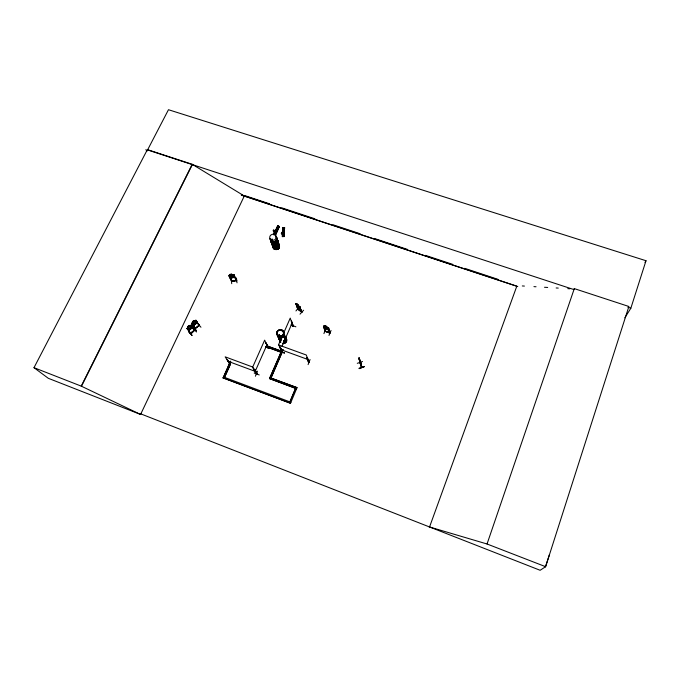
<?xml version="1.0" encoding="UTF-8"?>
<svg xmlns="http://www.w3.org/2000/svg" width="680" height="680" viewBox="0 0 680 680"><rect width="100%" height="100%" fill="white"/><g stroke="black" fill="none" stroke-linecap="round" stroke-linejoin="round"><path stroke-width="1.02" d="M259.233 374.944L254.201 373.091M281.546 330.607L281.648 330.37M278.927 335.189L279.047 335.716M279.582 335.036L279.574 335.852L278.945 335.597M274.286 235.237L273.955 234.838M277.168 229.118L276.777 229.738M272.119 239.148L272.289 239.776M301.793 312.052L297.849 308.941L296.08 303.815L299.863 306.774M298.197 309.043L301.844 312.077L299.71 306.697L301.707 312.248L299.71 306.697M297.695 309.111L301.665 312.214M297.619 308.856L298.188 309.171M281.962 352.129L284.469 352.886M198.849 325.593C200.115 326.026 199.197 325.516 195.602 320.781M199.274 325.252L195.041 328.712M199.385 325.423L195.16 328.644M190.885 333.208L190.408 333.234M189.678 326.034L191.267 325.048L194.786 330.259C189.32 335.597 191.726 334.007 187.535 328.406L187.255 328.856L187.535 328.406M190.969 325.635L194.386 330.607L194.488 329.97M194.361 330.395L194.471 329.945M190.349 333.344L194.709 330.046M194.973 328.508L199.112 325.159M281.826 233.801L281.826 233.861A1.173 0.501 3.1 0 1 281.817 233.07L281.817 233.002A1.173 0.501 3.1 0 0 281.826 233.801L282.685 235.781L283.841 235.697M284.282 236.547L283.696 236.547L284.537 227.825L284.3 236.547L282.31 236.58L282.812 227.851L284.707 227.927M282.685 236.572L283.161 227.902L282.905 236.572M283.22 235.73L283.093 235.799M282.982 232.994A1.173 0.501 3.1 0 1 283.475 233.775L283.475 233.844A1.173 0.501 3.1 0 0 282.982 233.053L282.582 232.271L281.75 232.348M283.399 236.011L282.872 235.934L283.007 236.445L283.543 236.359L282.863 236.011M284.214 227.876L284.036 236.547M187.077 328.449L189.057 330.293L192.338 327.675L192.415 326.697M196.894 322.847L196.987 321.819L195.908 320.186L191.981 323.025L192.975 322.295M191.726 323.578L193.656 325.499L196.945 322.847L197.021 321.861M361.369 366.826L360.57 362.61M360.85 364.166L359.431 360.341L361.794 367.412L359.159 358.02L360.689 362.788L360.375 362.024M360.221 362.942L359.159 358.02M283.892 231.37C282.829 230.112 283.483 232.781 283.832 231.157M292.961 326.23L293.31 326.502L293.394 325.899M293.361 325.983L293.19 326.357M293.428 326.12L291.397 321.139L293.037 326.527L290.241 318.087L278.622 344.599L282.064 352.418M282.481 352.435L281.834 351.875L282.234 351.466M282.302 351.662L281.435 349.681M268.481 347.692L268.073 347.981M268.43 347.471L266.05 343L268.251 348.16M256.632 373.923L252.722 367.022L264.656 340.136L268.099 348.05M257.057 373.55L256.853 373.975L256.81 373.26M298.265 309.23L297.33 306.663M268.413 347.574L268.277 348.109L268.234 347.387M278.724 335.41L279.191 334.951M278.876 335.274L279.523 335.605M279.488 335.58L279.429 335.138M271.779 239.53L272.034 239.079M277.185 229.16L276.582 229.287L276.887 229.806M279.446 351.228L284.512 352.971L279.438 351.075M429.326 527.587L516.817 286.161L241.29 194.99L244.307 195.993L192.202 164.288L147.381 149.608L34 367.684L81.218 386.121L140.505 414.426L140.777 413.874L540.133 570.282L545.615 566.695L628.873 306.476L574.303 288.618L574.124 289.025M624.843 317.815L630.844 308.219L646 260.721L168.47 109.718L147.56 149.948L573.937 289.578M545.453 566.797L549.474 554.531M429.556 526.975L487.041 543.991L574.303 288.618M234.812 276.607L234.489 277.355L230.469 278.035L229.594 277.406L230.495 277.958L234.541 277.372M310.063 359.55L308.091 364.625M306.935 357.425C311.032 367.974 306.025 358.343 307.402 357.587L309.094 362.041L308.457 362.041M307.402 357.587L306.867 357.595M329.426 332.732L328.151 328.049L328.686 328.049L330.046 332.894L324.947 330.913M328.984 335.41L331.041 330.463M325.728 328.644L323.926 333.608M326.663 326.451L324.947 325.907L326.663 326.451L327.964 328.738L324.717 327.582L324.394 326.451L325.185 326.553L324.972 325.848M326.808 327.114L328.576 327.87L329.851 333.072L324.921 331.287L323.519 326.077L325.201 326.502M325.431 331.287L323.672 326.264L324.054 326.596M328.55 327.921L323.493 326.128M328.686 328.049L328.151 328.049M328.993 329.536C328.006 330.446 324.861 328.916 323.96 327.751M228.54 361.241L230.495 364.149L224.519 377.349L230.409 364.012L229.44 363.655L223.117 377.961L290.496 403.265L297.041 387.634L269.986 377.689M325.116 326.51L324.947 325.907M282.327 352.401L280.916 348.695M295.876 326.817L290.955 324.887M282.124 352.189L280.262 347.046M293.284 326.493L291.567 321.198M280.449 347.99L280.058 347.65L282.531 352.554M281.027 353.812L282.803 349.707M280.67 354.628L283.007 349.707M292.986 326.238L293.199 325.813M280.908 354.697L283.016 349.775M233.572 275.06L234.048 274.983L233.572 275.06L236.198 280.721L236.113 280.279L236.742 280.432L231.523 281.452L236.657 280.67L233.928 274.728L232.016 274.805L233.002 274.941L233.623 276.216L231.395 277.159L230.256 276.76L229.627 275.493L230.393 275.128C229.449 273.275 231.217 276.148 229.134 275.306L228.701 275.638L231.633 281.46M255.893 373.328L256.199 373.702M257.482 371.17L255.391 376.244M270.903 348.483L265.905 346.69L270.878 348.364M231.412 281.087L232.033 281.197M256.003 373.464L253.529 369.231L256.488 373.635M253.997 369.401L253.453 369.41M254.439 369.214L256.87 373.464M268.32 348.067L266.228 343.069M281.452 351.144L269.493 378.539L296.675 388.739L269.569 378.666L281.103 352.223L267.682 347.233L268.107 346.281L282.429 351.5L270.971 378.054L297.041 387.634M270.971 378.054L282.429 351.5M281.971 346.332L292.128 323.076M268.107 346.281L267.758 347.378L281.095 352.24M255.204 371.348L266.942 344.828M230.571 361.25L228.361 366.197L230.767 361.267M230.223 363.783L229.594 363.757L230.197 363.724M274.737 233.937L274.83 233.35M227.375 359.728L226.993 359.388L230.325 363.945M274.524 234.124L274.38 233.69L275.017 234.294L274.924 233.41M223.117 377.961L229.44 363.655M274.193 234.124L278.001 226.024L274.125 234.099C273.334 231.447 278.332 235.093 274.278 232.908M275.196 231.506L277.839 226.015M274.405 232.951L273.989 233.996L275.731 234.634L279.429 226.542L277.67 225.862L275.162 231.336M278.001 226.024L273.981 234.022M278.026 226.057L274.295 234.107M278.911 226.372L275.273 234.422M275.706 234.625L279.216 226.474M81.218 386.121L192.202 164.288M81.456 386.317L192.355 164.611M188.232 330.063L187.119 328.491L188.351 327.105L187.875 326.519L189.329 325.423L187.875 326.519M192.015 323.025L191.709 323.646L195.262 328.797M270.921 348.423L265.905 346.69M644.988 262.446L646 260.721M272.527 239.675L271.711 239.445L272.136 239.845M487.041 543.991L545.615 566.695M282.072 351.585L280.083 346.987L280.067 347.497M273.224 230.665L274.448 233.393L275.51 233.75L275.111 231.838M275.213 231.854L274.873 231.124M188.674 331.857L192.151 335.486L188.844 331.721M193.409 326.918L196.486 330.863L193.477 326.885M303.594 310.216L300.016 314.168M297.024 306.298L296.438 305.295L300.399 308.516M298.724 307.488L295.953 310.947M300.075 306.986L299.582 306.833M300.152 308.779L297.067 306.247M296.191 303.697L297.968 309.171M296.319 304.249L296.08 303.815M296.846 303.824L298.444 305.481L296.846 303.824L296.93 305.388L299.514 307.445L298.367 305.515M272.468 239.776L271.898 239.938M190.825 332.962L194.157 330.344M200.957 327.25L197.65 323.365M193.205 328.202L196.444 331.993M193.978 320.543L192.525 321.64L193.035 322.277L192.465 323.043L193.231 324.164L195.577 323.025L195.951 321.971L195.194 320.841L194.352 321.215L193.91 320.56L192.627 321.666M194.319 321.173L195.304 320.416M192.287 323.68C191.02 323.051 196.163 328.984 195.441 328.338M195.721 320.909L195.993 320.467M190.663 325.286L187.323 327.896M191.089 325.771L191.361 325.32M189.04 330.344L192.338 327.675M229.772 363.74L226.993 359.388M308.584 361.683L309 361.973M256.334 373.83L252.399 366.928L225.156 356.839L229.789 363.978M282.736 227.97L283.297 227.962M190.655 333.616L187.059 328.517M324.998 330.939L325.457 331.1M325.431 331.44L324.402 327.394M329.494 332.537L329.953 332.826M329.978 333.055L325.014 331.322M282.302 236.572L282.889 236.572M297.747 308.72L301.767 311.856M359.448 360.357L359.065 358.113M359.303 358.717L359.89 360.392M360.298 362.55L360.51 362.95L359.933 360.332M362.525 361.497L357.28 363.332M364.301 366.486L359.142 368.637L364.344 366.63M364.327 366.605L359.031 368.279M277.686 225.939L278.12 226.117M229.984 274.431L231.727 274.091L232.025 274.856M233.928 274.779L229.126 275.255M229.347 275.927C227.996 274.372 232.908 282.829 231.94 281.001M232.016 281.052L236.096 280.389M282.786 228.777L284.503 228.701M282.676 231.004L284.393 230.928M282.633 231.88L284.368 231.854M282.378 235.374L283.976 235.348M237.005 282.829L236.427 277.975M282.14 232.271L282.803 232.518M522.299 285.949L524.408 286.076M533.928 286.637L536.044 286.764M544.51 287.266L547.681 287.462M556.138 287.963L558.255 288.082M567.774 288.651L569.891 288.779M308.839 362.066L306.306 355.011L278.715 344.998M284.69 227.936L284.113 227.945M273.53 230.001L274.065 230.18M192.822 325.176L193.672 325.448M296.216 303.731L295.8 303.628L297.729 309.153M627.852 307.232L630.844 308.219M269.662 203.83L244.528 195.517L140.573 414.451L48.288 378.293L34 367.684M281.732 207.825L314.908 218.799M333.013 224.782L360.153 233.758M374.229 238.417L407.413 249.39M425.51 255.374L452.659 264.35M464.721 268.345L497.904 279.319M241.451 195.168L517.777 286.594M277.066 227.281L278.639 227.766M275.978 229.644L277.576 230.18M275.051 234.218L274.414 233.623M282.914 236.564L282.829 227.902L282.531 236.453M266.007 346.434L271.005 348.219M280.789 349.622L307.981 359.516M268.175 346.426L282.489 351.637M229.823 363.757L230.265 363.902M229.687 363.817L230.197 364.098M228.038 361.293L254.881 371.254M229.525 363.783L230.495 364.149M223.023 377.825L290.496 403.265M278.876 226.363L279.403 226.542M275.043 231.353L274.397 230.358M329.418 332.894L328.227 327.879M273.394 231.166L273.368 230.07M324.037 327.709L324.7 328.466M196.945 322.847L193.656 325.499M194.352 321.113L193.944 320.501M189.712 325.975L189.286 325.38M188.292 327.123L187.825 327.913L188.606 329.026L190.952 327.87L191.327 326.825L190.561 325.712L189.712 326.077L189.261 325.44M223.55 376.992L290.921 402.271M192.933 321.58L193.783 320.892M195.865 320.238L199.333 325.533M254.005 370.048L256.046 373.473M254.618 369.274L257.074 373.6M145.911 149.6L146.88 151.402M231.727 283.688L231.191 278.825M229.976 274.372L230.316 275.06M359.431 359.346L359.176 358.692L359.754 360.995M359.669 360.553L360.213 362.108L360.017 361.089M361.573 367.447L359.83 362.584M297.968 304.801L297.16 304.164M276.352 228.828L277.933 229.313M277.312 226.737L278.894 227.213M281.639 232.466L281.817 233.07M358.912 357.774L360.017 363.026M359.796 360.162L360 360.944M360.757 362.55L361.734 367.166M360.663 362.746L361.59 367.498M283.475 233.775L283.841 235.764M284.758 335.852A3.528 3.298 -22.8 0 1 284.053 337.467M281.724 338.827A3.528 3.298 -22.8 0 1 277.848 335.231M285.2 336.166A3.46 3.23 -22.9 0 1 284.495 338.606M281.316 339.966A3.46 3.23 -22.9 0 1 279.115 334.824M284.775 335.997A3.476 3.247 -22.8 0 1 284.078 337.586M280.882 338.963A3.476 3.247 -22.8 0 1 277.958 335.385M284.24 334.594A3.536 3.307 -22.8 0 1 283.526 336.217M282.089 337.356A3.485 3.256 -22.8 0 1 277.389 334.058A3.494 3.264 -22.8 0 0 282.089 337.365A3.536 3.307 -22.8 0 1 277.296 333.974M282.931 331.559A3.536 3.307 -22.8 0 1 284.019 332.894M284.682 335.775A3.476 3.247 -22.8 0 1 283.985 337.365M281.681 338.708A3.476 3.247 -22.8 0 1 277.865 335.163M282.923 331.678A3.485 3.256 -22.8 0 1 284.002 332.988A3.494 3.264 -22.8 0 0 282.157 331.279M283.424 336.048A3.494 3.264 -22.8 0 0 284.129 334.45A3.485 3.256 -22.8 0 1 283.424 336.048M283.305 342.516A3.485 3.264 -23 0 0 285.642 337.161A3.434 3.213 -23 0 1 283.271 342.397M280.764 341.947A3.485 3.264 -23 0 1 279.471 338.954M286.084 338.342A3.417 3.196 -23 0 1 282.905 343.629M280.67 342.465A3.417 3.196 -23 0 1 280.032 340.102A3.425 3.213 -23 0 0 280.67 342.499M285.277 337.212A3.451 3.23 -22.9 0 1 284.58 338.801M281.401 340.161A3.451 3.23 -22.9 0 1 278.486 337.458M286.101 338.359A3.425 3.213 -23 0 1 282.914 343.663M285.549 336.583A3.494 3.272 -22.9 0 1 283.628 340.977M280.194 340.663A3.494 3.272 -22.9 0 1 278.911 337.654M280.755 341.836A3.434 3.213 -23 0 1 279.488 338.878M285.566 336.745A3.451 3.23 -22.9 0 1 283.671 341.079M280.287 340.774A3.451 3.23 -22.9 0 1 279.021 337.807M285.702 337.339A3.451 3.23 -22.9 0 1 283.585 340.858M280.194 340.552A3.451 3.23 -22.9 0 1 278.919 337.586M276.233 237.957A3.383 3.051 -17.8 0 1 276.964 242.029A3.383 3.051 -17.8 0 1 272.57 243.296A3.383 3.051 -17.8 0 1 271.074 239.445M277.296 239.947A3.332 3.009 -17.9 0 1 277.058 243.856A3.332 3.009 -17.9 0 1 272.833 244.545A3.332 3.009 -17.9 0 1 271.609 240.873A3.315 2.992 -17.9 0 0 272.833 244.494A3.324 2.992 -17.9 0 0 277.032 243.814A3.324 2.992 -17.9 0 0 277.27 239.912A3.315 2.992 -17.9 0 1 277.024 243.805A3.315 2.992 -17.9 0 1 272.833 244.494A3.324 2.992 -17.9 0 1 271.609 240.848M275.672 236.292A3.4 3.06 -17.8 0 1 276.556 240.133A3.4 3.06 -17.8 0 1 272.527 241.825A3.4 3.06 -17.8 0 1 270.249 238.57M276.139 237.813A3.341 3.009 -17.8 0 1 277.015 241.587A3.341 3.009 -17.8 0 1 273.054 243.253A3.341 3.009 -17.8 0 1 270.819 240.057M276.207 237.873A3.383 3.051 -17.8 0 1 276.938 241.944A3.383 3.051 -17.8 0 1 272.536 243.21A3.383 3.051 -17.8 0 1 271.048 239.36M275.638 236.206A3.4 3.06 -17.8 0 1 276.522 240.049A3.4 3.06 -17.8 0 1 272.493 241.74A3.4 3.06 -17.8 0 1 270.224 238.484M275.672 236.419A3.349 3.017 -17.8 0 1 275.238 241.502A3.349 3.017 -17.8 0 1 270.317 239.471M277.788 242.556A3.349 3.026 -17.9 0 1 278.664 246.347A3.349 3.026 -17.9 0 1 274.695 248.022A3.349 3.026 -17.9 0 1 272.45 244.8M277.822 242.769A3.298 2.983 -17.9 0 1 278.681 246.508A3.298 2.983 -17.9 0 1 274.771 248.157A3.298 2.983 -17.9 0 1 272.561 244.987M277.346 240.159A3.315 2.992 -17.9 0 1 277.108 244.043A3.315 2.992 -17.9 0 1 272.918 244.732A3.315 2.992 -17.9 0 1 271.702 241.085M271.906 243.261A3.357 3.034 -17.9 0 0 276.029 246.449A3.315 2.992 -17.9 0 0 277.865 241.663M271.983 243.363A3.315 2.992 -17.9 0 0 276.046 246.5A3.357 3.034 -17.9 0 0 277.874 241.544A3.357 3.034 -17.9 0 1 275.995 246.364A3.357 3.034 -17.9 0 1 271.881 243.185M277.729 242.496A3.307 2.983 -17.9 0 1 277.304 247.511A3.307 2.983 -17.9 0 1 272.45 245.497M295.63 388.246L289.926 401.897L295.63 388.246M194.488 321.411L193.171 322.473L193.936 323.603L195.254 322.541L194.488 321.411M189.125 325.771L188.419 326.655L189.125 325.771M189.847 326.281L188.53 327.344L189.312 328.457L190.63 327.394L189.847 326.281M231.455 274.337L230.401 274.507L231.455 274.337M232.135 275.085L230.503 275.349L231.132 276.615L232.755 276.352L232.135 275.085M284.469 229.279L282.736 229.304L284.469 229.279M284.435 230.154L282.701 230.18L284.435 230.154M278.264 228.582L276.675 228.047L278.264 228.582M326.332 326.502L325.32 326.145L326.332 326.502M326.808 327.309L325.236 326.757L325.55 327.879L327.123 328.44L326.808 327.309M298.444 305.728L297.194 304.733L298.843 306.909L298.444 305.728M278.868 336.124A3.502 3.272 -22.8 0 0 283.671 332.46A3.502 3.272 -22.8 0 0 278.137 330.48A3.502 3.272 -22.8 0 0 278.868 336.124A3.485 3.247 -22.8 0 0 283.696 332.579A3.494 3.264 -22.8 0 0 278.197 330.599A3.494 3.264 -22.8 0 0 278.919 336.234A3.494 3.264 -22.8 0 0 283.713 332.579A3.485 3.247 -22.8 0 0 278.205 330.607A3.485 3.247 -22.8 0 0 278.927 336.217A3.51 3.281 -22.8 0 0 283.696 332.503A3.51 3.281 -22.8 0 0 278.154 330.523A3.51 3.281 -22.8 0 0 278.885 336.175M283.517 336.269A3.485 3.256 -22.8 0 0 284.214 334.671A3.494 3.264 -22.8 0 1 283.517 336.269M277.278 333.829A3.494 3.264 -22.8 0 0 282.778 336.685A3.485 3.256 -22.8 0 1 277.287 333.837M283.909 332.767A3.494 3.264 -22.8 0 0 283.466 332.036A3.485 3.256 -22.8 0 1 283.909 332.767M271.719 240.142A3.375 3.034 -17.8 0 0 276.361 236.708A3.375 3.034 -17.8 0 0 271.039 234.915A3.375 3.034 -17.8 0 0 271.719 240.142M277.058 243.899A3.315 2.992 -17.9 0 0 277.296 240.014A3.332 3.009 -17.9 0 1 277.091 243.975A3.332 3.009 -17.9 0 1 272.875 244.664A3.332 3.009 -17.9 0 1 271.651 241A3.315 2.992 -17.9 0 0 272.867 244.588A3.315 2.992 -17.9 0 0 277.058 243.899M279.098 247.758A3.281 2.966 -17.9 0 0 278.239 244.035A3.298 2.983 -17.9 0 1 279.123 247.792A3.298 2.983 -17.9 0 1 275.221 249.441A3.298 2.983 -17.9 0 1 273.012 246.27A3.281 2.966 -17.9 0 0 275.213 249.399A3.281 2.966 -17.9 0 0 279.098 247.758M275.952 246.228A3.307 2.983 -17.9 0 0 277.772 241.4A3.315 2.992 -17.9 0 1 275.952 246.228A3.315 2.992 -17.9 0 1 271.889 243.091A3.307 2.983 -17.9 0 0 275.952 246.228M277.856 249.118A3.298 2.983 -17.9 0 0 278.281 244.111A3.289 2.975 -17.9 0 1 277.856 249.118A3.298 2.983 -17.9 0 1 273.02 247.112A3.289 2.975 -17.9 0 0 277.856 249.118"/></g></svg>
